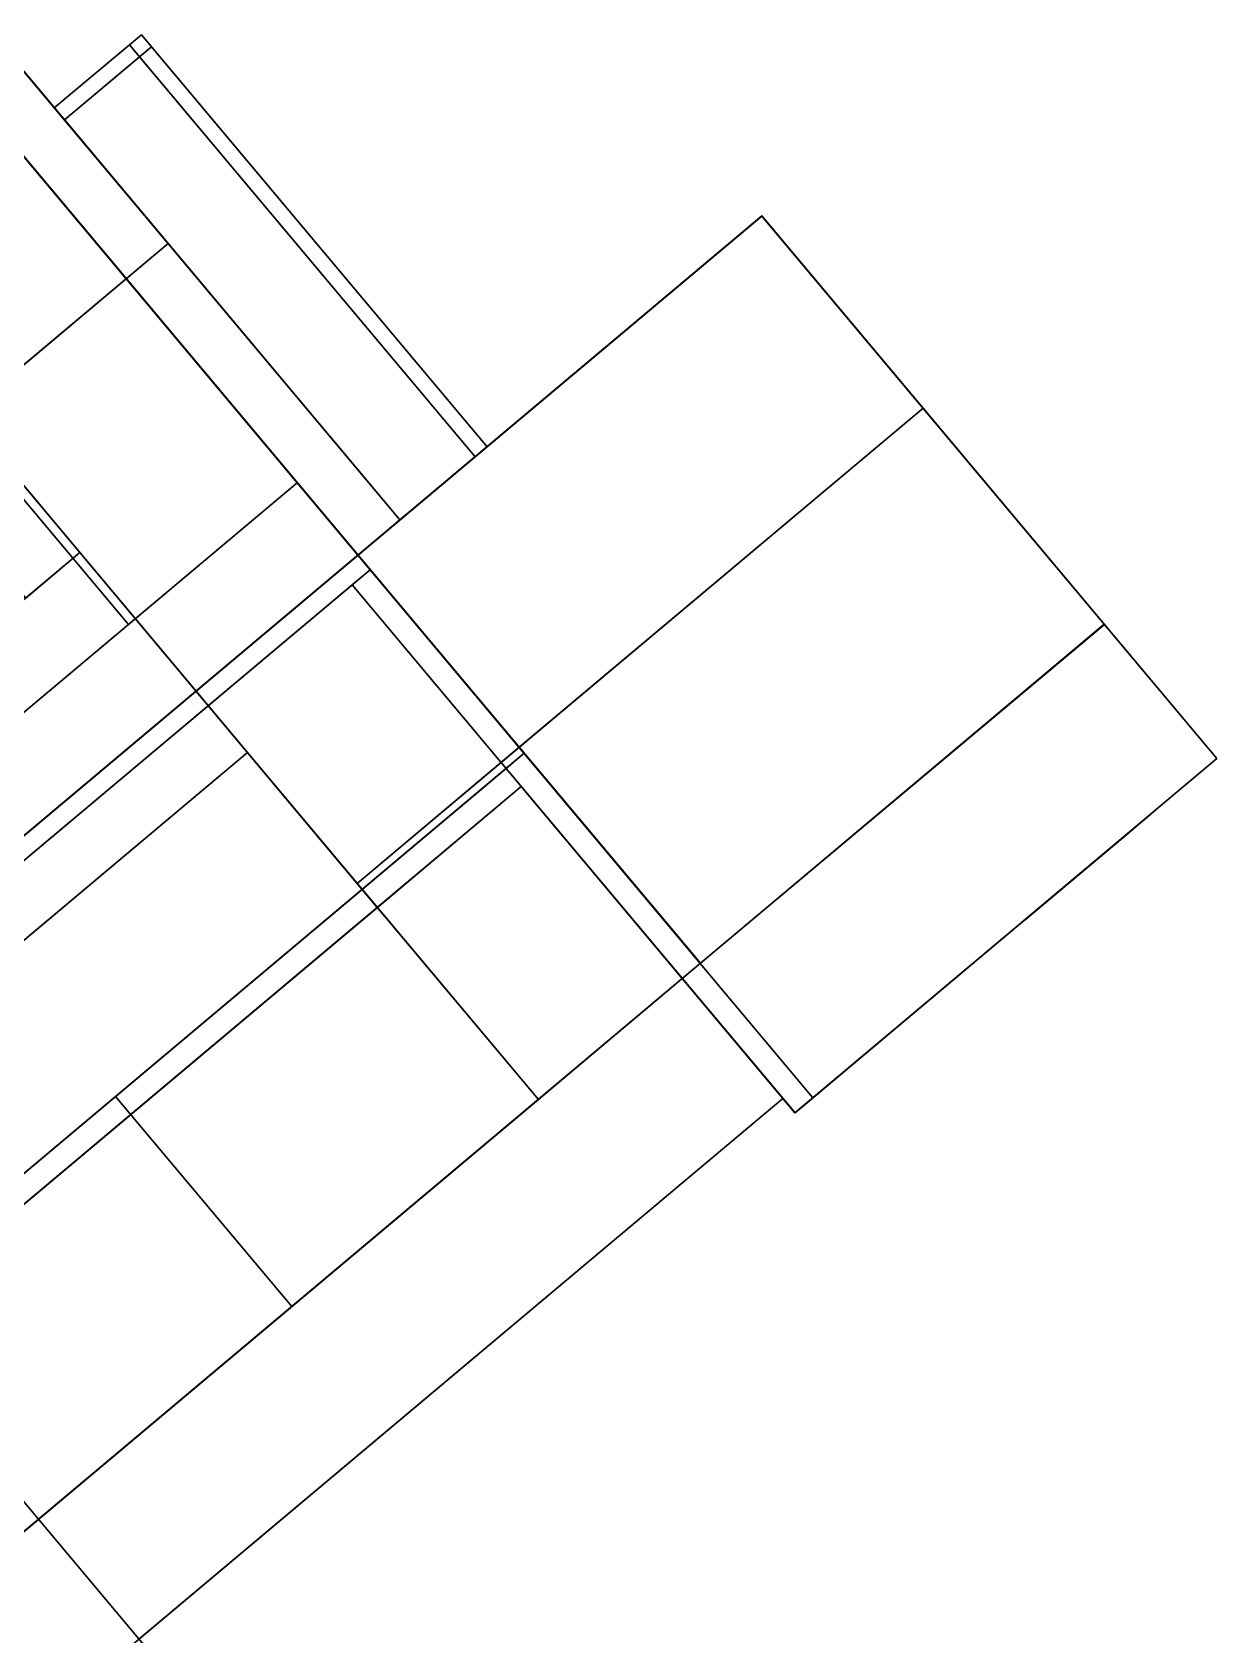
# Model space of a CAD drawing. Header units: metres. Extents: x -41.7 to 27.3, y 64.3 to 97.7.
# Drawn here: x 19.68 to 27.25, y 77.43 to 87.66 of the extents above; entities that cross this region are included whole.
import ezdxf

# ---------------------------------------------------------------- set-up
doc = ezdxf.new("R2010")
doc.units = ezdxf.units.M

msp = doc.modelspace()

# ---------------------------------------------------------------- linework, layer by layer
at = {"layer": '00_CORE', "color": 15}
for points in [[(14.35158, 90.96591, 6.25), (-0.18609, 78.76736, 6.25), (5.76096, 71.67995, 6.25), (20.29862, 83.8785, 6.25)], [(17.34842, 89.58189, 6.25), (16.2713, 88.67808, 6.25), (20.29862, 83.8785, 6.25), (21.37574, 84.78231, 6.25)]]:
    msp.add_3dface(points, dxfattribs=at)
at = {"layer": '00_CORE', "color": 43}
for points in [[(21.37574, 84.78231, 6.25), (21.37574, 84.78231, 3.15), (17.34842, 89.58189, 3.15), (17.34842, 89.58189, 6.25)], [(5.76096, 71.67995, 6.25), (5.76096, 71.67995, 3.15), (21.37574, 84.78231, 3.15), (21.37574, 84.78231, 6.25)]]:
    msp.add_3dface(points, dxfattribs=at)
at = {"layer": '00_CORE', "color": 8}
msp.add_3dface([(21.37574, 84.78231, 3.15), (17.93562, 81.89571, 3.15), (14.11404, 86.45009, 3.15), (17.55417, 89.33669, 3.15)], dxfattribs=at)
at = {"layer": '01_CORE', "color": 43}
for points in [[(21.76354, 84.32016, 9.25), (21.76354, 84.32016, 6.25), (15.2339, 92.10188, 6.25), (15.2339, 92.10188, 9.25)], [(24.34413, 86.48553, 9.25), (24.34413, 86.48553, 6.25), (21.76354, 84.32016, 6.25), (21.76354, 84.32016, 9.25)], [(27.25048, 83.02162, 9.25), (27.25048, 83.02162, 6.25), (24.34413, 86.48553, 6.25), (24.34413, 86.48553, 9.25)], [(24.55511, 80.75993, 9.25), (24.55511, 80.75993, 6.25), (27.25048, 83.02162, 6.25), (27.25048, 83.02162, 9.25)], [(8.3748, 68.64267, 9.25), (8.3748, 68.64267, 6.25), (23.83519, 81.6179, 6.25), (23.83519, 81.6179, 9.25)], [(23.83519, 81.6179, 9.25), (23.83519, 81.6179, 6.25), (24.55511, 80.75993, 6.25), (24.55511, 80.75993, 9.25)]]:
    msp.add_3dface(points, dxfattribs=at)
at = {"layer": '01_CORE', "color": 8}
for points in [[(14.35158, 90.96591, 6.25), (20.29862, 83.8785, 6.25), (5.76096, 71.67995, 6.25), (-0.18609, 78.76736, 6.25)], [(17.34842, 89.58189, 6.25), (21.37574, 84.78231, 6.25), (20.29862, 83.8785, 6.25), (16.2713, 88.67808, 6.25)], [(26.53039, 83.87986, 6.25), (8.3748, 68.64267, 6.25), (6.18705, 71.24993, 6.25), (24.34413, 86.48553, 6.25)], [(21.76354, 84.32016, 6.25), (5.80403, 70.92854, 6.25), (5.41624, 71.3907, 6.25), (21.37574, 84.78231, 6.25)], [(27.25048, 83.02162, 6.25), (24.55511, 80.75993, 6.25), (23.83519, 81.6179, 6.25), (26.53039, 83.87986, 6.25)]]:
    msp.add_3dface(points, dxfattribs=at)
at = {"layer": '01_CORE', "color": 15}
for points in [[(19.02634, 87.58222, 9.25), (3.06684, 74.1906, 9.25), (5.88225, 70.83533, 9.25), (21.84175, 84.22694, 9.25)], [(24.34413, 86.48553, 9.25), (21.76354, 84.32016, 9.25), (24.67002, 80.85635, 9.25), (27.25048, 83.02162, 9.25)], [(21.84175, 84.22694, 9.25), (21.72685, 84.13053, 9.25), (24.55511, 80.75993, 9.25), (24.67002, 80.85635, 9.25)], [(21.72685, 84.13053, 9.25), (3.41814, 68.7677, 9.25), (5.5279, 66.25339, 9.25), (23.83519, 81.6179, 9.25)]]:
    msp.add_3dface(points, dxfattribs=at)
at = {"layer": '02_CORE', "color": 43}
for points in [[(21.76354, 84.32016, 12.25), (21.76354, 84.32016, 9.25), (15.2339, 92.10188, 9.25), (15.2339, 92.10188, 12.25)], [(24.34413, 86.48553, 12.25), (24.34413, 86.48553, 9.25), (21.76354, 84.32016, 9.25), (21.76354, 84.32016, 12.25)], [(27.25048, 83.02162, 12.25), (27.25048, 83.02162, 9.25), (24.34413, 86.48553, 9.25), (24.34413, 86.48553, 12.25)], [(24.55511, 80.75993, 12.25), (24.55511, 80.75993, 9.25), (27.25048, 83.02162, 9.25), (27.25048, 83.02162, 12.25)], [(8.3748, 68.64267, 12.25), (8.3748, 68.64267, 9.25), (23.83519, 81.6179, 9.25), (23.83519, 81.6179, 12.25)], [(23.83519, 81.6179, 12.25), (23.83519, 81.6179, 9.25), (24.55511, 80.75993, 9.25), (24.55511, 80.75993, 12.25)]]:
    msp.add_3dface(points, dxfattribs=at)
at = {"layer": '02_CORE', "color": 8}
for points in [[(19.02634, 87.58222, 9.25), (21.84175, 84.22694, 9.25), (5.88225, 70.83533, 9.25), (3.06684, 74.1906, 9.25)], [(24.34413, 86.48553, 9.25), (27.25048, 83.02162, 9.25), (24.67002, 80.85635, 9.25), (21.76354, 84.32016, 9.25)], [(21.84175, 84.22694, 9.25), (24.67002, 80.85635, 9.25), (24.55511, 80.75993, 9.25), (21.72685, 84.13053, 9.25)], [(21.72685, 84.13053, 9.25), (23.83519, 81.6179, 9.25), (5.5279, 66.25339, 9.25), (3.41814, 68.7677, 9.25)]]:
    msp.add_3dface(points, dxfattribs=at)
at = {"layer": '02_CORE', "color": 15}
for points in [[(19.02634, 87.58222, 12.25), (3.06684, 74.1906, 12.25), (5.88225, 70.83533, 12.25), (21.84175, 84.22694, 12.25)], [(24.34413, 86.48553, 12.25), (21.76354, 84.32016, 12.25), (24.67002, 80.85635, 12.25), (27.25048, 83.02162, 12.25)], [(21.84175, 84.22694, 12.25), (21.72685, 84.13053, 12.25), (24.55511, 80.75993, 12.25), (24.67002, 80.85635, 12.25)], [(21.72685, 84.13053, 12.25), (3.41814, 68.7677, 12.25), (5.5279, 66.25339, 12.25), (23.83519, 81.6179, 12.25)]]:
    msp.add_3dface(points, dxfattribs=at)
at = {"layer": '03_CORE', "color": 43}
for points in [[(21.76354, 84.32016, 15.25), (21.76354, 84.32016, 12.25), (15.2339, 92.10188, 12.25), (15.2339, 92.10188, 15.25)], [(24.34413, 86.48553, 15.25), (24.34413, 86.48553, 12.25), (21.76354, 84.32016, 12.25), (21.76354, 84.32016, 15.25)], [(27.25048, 83.02162, 15.25), (27.25048, 83.02162, 12.25), (24.34413, 86.48553, 12.25), (24.34413, 86.48553, 15.25)], [(24.55511, 80.75993, 15.25), (24.55511, 80.75993, 12.25), (27.25048, 83.02162, 12.25), (27.25048, 83.02162, 15.25)], [(8.3748, 68.64267, 15.25), (8.3748, 68.64267, 12.25), (23.83519, 81.6179, 12.25), (23.83519, 81.6179, 15.25)], [(23.83519, 81.6179, 15.25), (23.83519, 81.6179, 12.25), (24.55511, 80.75993, 12.25), (24.55511, 80.75993, 15.25)]]:
    msp.add_3dface(points, dxfattribs=at)
at = {"layer": '03_CORE', "color": 8}
for points in [[(19.02634, 87.58222, 12.25), (21.84175, 84.22694, 12.25), (5.88225, 70.83533, 12.25), (3.06684, 74.1906, 12.25)], [(24.34413, 86.48553, 12.25), (27.25048, 83.02162, 12.25), (24.67002, 80.85635, 12.25), (21.76354, 84.32016, 12.25)], [(21.84175, 84.22694, 12.25), (24.67002, 80.85635, 12.25), (24.55511, 80.75993, 12.25), (21.72685, 84.13053, 12.25)], [(21.72685, 84.13053, 12.25), (23.83519, 81.6179, 12.25), (5.5279, 66.25339, 12.25), (3.41814, 68.7677, 12.25)]]:
    msp.add_3dface(points, dxfattribs=at)
at = {"layer": '03_CORE', "color": 15}
for points in [[(19.02634, 87.58222, 15.25), (3.06684, 74.1906, 15.25), (5.88225, 70.83533, 15.25), (21.84175, 84.22694, 15.25)], [(24.34413, 86.48553, 15.25), (21.76354, 84.32016, 15.25), (24.67002, 80.85635, 15.25), (27.25048, 83.02162, 15.25)], [(21.84175, 84.22694, 15.25), (21.72685, 84.13053, 15.25), (24.55511, 80.75993, 15.25), (24.67002, 80.85635, 15.25)], [(21.72685, 84.13053, 15.25), (3.41814, 68.7677, 15.25), (5.5279, 66.25339, 15.25), (23.83519, 81.6179, 15.25)]]:
    msp.add_3dface(points, dxfattribs=at)
at = {"layer": '04_CORE', "color": 43}
for points in [[(21.76354, 84.32016, 18.25), (21.76354, 84.32016, 15.25), (15.2339, 92.10188, 15.25), (15.2339, 92.10188, 18.25)], [(24.34413, 86.48553, 18.25), (24.34413, 86.48553, 15.25), (21.76354, 84.32016, 15.25), (21.76354, 84.32016, 18.25)], [(27.25048, 83.02162, 18.25), (27.25048, 83.02162, 15.25), (24.34413, 86.48553, 15.25), (24.34413, 86.48553, 18.25)], [(24.55511, 80.75993, 18.25), (24.55511, 80.75993, 15.25), (27.25048, 83.02162, 15.25), (27.25048, 83.02162, 18.25)], [(8.3748, 68.64267, 18.25), (8.3748, 68.64267, 15.25), (23.83519, 81.6179, 15.25), (23.83519, 81.6179, 18.25)], [(23.83519, 81.6179, 18.25), (23.83519, 81.6179, 15.25), (24.55511, 80.75993, 15.25), (24.55511, 80.75993, 18.25)]]:
    msp.add_3dface(points, dxfattribs=at)
at = {"layer": '04_CORE', "color": 15}
for points in [[(18.99677, 87.61778, 18.25), (11.06837, 80.96506, 18.25), (14.89698, 76.40231, 18.25), (22.82612, 83.05565, 18.25)], [(24.34413, 86.48553, 18.25), (21.76444, 84.32091, 18.25), (23.95106, 81.715, 18.25), (26.53204, 83.87789, 18.25)], [(26.53204, 83.87789, 18.25), (23.83519, 81.6179, 18.25), (24.55511, 80.75993, 18.25), (27.25048, 83.02162, 18.25)], [(22.82612, 83.05565, 18.25), (20.21562, 80.86518, 18.25), (21.34069, 79.52438, 18.25), (23.95106, 81.715, 18.25)], [(20.21562, 80.86518, 18.25), (14.89698, 76.40231, 18.25), (16.02246, 75.06102, 18.25), (21.34069, 79.52438, 18.25)]]:
    msp.add_3dface(points, dxfattribs=at)
at = {"layer": '04_CORE', "color": 8}
for points in [[(19.02634, 87.58222, 15.25), (21.84175, 84.22694, 15.25), (5.88225, 70.83533, 15.25), (3.06684, 74.1906, 15.25)], [(24.34413, 86.48553, 15.25), (27.25048, 83.02162, 15.25), (24.67002, 80.85635, 15.25), (21.76354, 84.32016, 15.25)], [(21.84175, 84.22694, 15.25), (24.67002, 80.85635, 15.25), (24.55511, 80.75993, 15.25), (21.72685, 84.13053, 15.25)], [(21.72685, 84.13053, 15.25), (23.83519, 81.6179, 15.25), (5.5279, 66.25339, 15.25), (3.41814, 68.7677, 15.25)]]:
    msp.add_3dface(points, dxfattribs=at)
at = {"layer": '05_53XLIVING', "color": 8}
for points in [[(22.03152, 84.54502, 18.25), (21.76444, 84.32091, 18.25), (18.20388, 88.56239, 18.25), (18.47187, 88.78726, 18.25)], [(18.99677, 87.61778, 18.25), (22.82612, 83.05565, 18.25), (14.89698, 76.40231, 18.25), (11.06837, 80.96506, 18.25)], [(20.21562, 80.86518, 18.25), (21.34069, 79.52438, 18.25), (16.02246, 75.06102, 18.25), (14.89698, 76.40231, 18.25)]]:
    msp.add_3dface(points, dxfattribs=at)
at = {"layer": '05_53XLIVING', "color": 43}
for points in [[(22.03152, 84.54502, 21.4), (22.03152, 84.54502, 18.25), (18.47187, 88.78726, 18.25), (18.47187, 88.78726, 21.4)], [(21.76444, 84.32091, 21.4), (21.76444, 84.32091, 18.25), (22.03152, 84.54502, 18.25), (22.03152, 84.54502, 21.4)], [(22.82612, 83.05565, 21.4), (22.82612, 83.05565, 18.25), (21.76444, 84.32091, 18.25), (21.76444, 84.32091, 21.4)], [(20.21562, 80.86518, 21.4), (20.21562, 80.86518, 18.25), (22.82612, 83.05565, 18.25), (22.82612, 83.05565, 21.4)], [(21.34069, 79.52438, 21.4), (21.34069, 79.52438, 18.25), (20.21562, 80.86518, 18.25), (20.21562, 80.86518, 21.4)], [(16.02246, 75.06102, 21.4), (16.02246, 75.06102, 18.25), (21.34069, 79.52438, 18.25), (21.34069, 79.52438, 21.4)]]:
    msp.add_3dface(points, dxfattribs=at)
at = {"layer": '05_53XLIVING', "color": 15}
for points in [[(19.2646, 87.84251, 21.4), (11.06837, 80.96506, 21.4), (13.8353, 77.66757, 21.4), (22.03152, 84.54502, 21.4)], [(21.76444, 84.32091, 21.4), (13.8353, 77.66757, 21.4), (14.89698, 76.40231, 21.4), (22.82612, 83.05565, 21.4)], [(20.21562, 80.86518, 21.4), (14.89698, 76.40231, 21.4), (16.02246, 75.06102, 21.4), (21.34069, 79.52438, 21.4)]]:
    msp.add_3dface(points, dxfattribs=at)
at = {"layer": '05_53XLIVING', "color": 143}
msp.add_3dface([(19.84961, 78.27297, 20.45), (19.84961, 78.27297, 19.55), (20.69219, 78.98012, 19.55), (20.69219, 78.98012, 20.45)], dxfattribs=at)
at = {"layer": '05_53XMAMAD', "color": 8}
for points in [[(24.34413, 86.48553, 18.25), (26.53204, 83.87789, 18.25), (23.95106, 81.715, 18.25), (21.76444, 84.32091, 18.25)], [(26.53204, 83.87789, 18.25), (27.25048, 83.02162, 18.25), (24.55511, 80.75993, 18.25), (23.83519, 81.6179, 18.25)]]:
    msp.add_3dface(points, dxfattribs=at)
at = {"layer": '05_53XMAMAD', "color": 15}
for points in [[(24.34413, 86.48553, 21.4), (21.76444, 84.32091, 21.4), (23.95106, 81.715, 21.4), (26.53204, 83.87789, 21.4)], [(26.53204, 83.87789, 21.4), (23.83519, 81.6179, 21.4), (24.55511, 80.75993, 21.4), (27.25048, 83.02162, 21.4)]]:
    msp.add_3dface(points, dxfattribs=at)
at = {"layer": '05_53XMAMAD', "color": 43}
for points in [[(24.34413, 86.48553, 21.4), (24.34413, 86.48553, 18.25), (22.03152, 84.54502, 18.25), (22.03152, 84.54502, 21.4)], [(27.25048, 83.02162, 21.4), (27.25048, 83.02162, 18.25), (24.34413, 86.48553, 18.25), (24.34413, 86.48553, 21.4)], [(22.03152, 84.54502, 21.4), (22.03152, 84.54502, 18.25), (21.76444, 84.32091, 18.25), (21.76444, 84.32091, 21.4)], [(21.76444, 84.32091, 21.4), (21.76444, 84.32091, 18.25), (22.82612, 83.05565, 18.25), (22.82612, 83.05565, 21.4)], [(22.82612, 83.05565, 21.4), (22.82612, 83.05565, 18.25), (23.95106, 81.715, 18.25), (23.95106, 81.715, 21.4)], [(24.55511, 80.75993, 21.4), (24.55511, 80.75993, 18.25), (27.25048, 83.02162, 18.25), (27.25048, 83.02162, 21.4)], [(23.95106, 81.715, 21.4), (23.95106, 81.715, 18.25), (23.83519, 81.6179, 18.25), (23.83519, 81.6179, 21.4)], [(23.83519, 81.6179, 21.4), (23.83519, 81.6179, 18.25), (24.55511, 80.75993, 18.25), (24.55511, 80.75993, 21.4)]]:
    msp.add_3dface(points, dxfattribs=at)
at = {"layer": '05_53XMAMAD', "color": 143}
msp.add_3dface([(26.13972, 82.08957, 20.3), (26.13972, 82.08957, 19.3), (26.82916, 82.66808, 19.3), (26.82916, 82.66808, 20.3)], dxfattribs=at)
at = {"layer": '05_53XSERVICE', "color": 43}
for points in [[(22.82612, 83.05565, 21.4), (22.82612, 83.05565, 18.25), (20.21562, 80.86518, 18.25), (20.21562, 80.86518, 21.4)], [(23.95106, 81.715, 21.4), (23.95106, 81.715, 18.25), (22.82612, 83.05565, 18.25), (22.82612, 83.05565, 21.4)], [(23.83519, 81.6179, 21.4), (23.83519, 81.6179, 18.25), (23.95106, 81.715, 18.25), (23.95106, 81.715, 21.4)], [(21.34069, 79.52438, 21.4), (21.34069, 79.52438, 18.25), (23.83519, 81.6179, 18.25), (23.83519, 81.6179, 21.4)], [(20.21562, 80.86518, 21.4), (20.21562, 80.86518, 18.25), (21.34069, 79.52438, 18.25), (21.34069, 79.52438, 21.4)]]:
    msp.add_3dface(points, dxfattribs=at)
at = {"layer": '05_53XSERVICE', "color": 8}
msp.add_3dface([(22.82612, 83.05565, 18.25), (23.95106, 81.715, 18.25), (21.34069, 79.52438, 18.25), (20.21562, 80.86518, 18.25)], dxfattribs=at)
at = {"layer": '05_53XSERVICE', "color": 15}
msp.add_3dface([(22.82612, 83.05565, 21.4), (20.21562, 80.86518, 21.4), (21.34069, 79.52438, 21.4), (23.95106, 81.715, 21.4)], dxfattribs=at)
at = {"layer": '05_53XSERVICE', "color": 143}
msp.add_3dface([(23.01858, 80.93256, 20.5), (23.01858, 80.93256, 19.55), (23.70797, 81.51113, 19.55), (23.70797, 81.51113, 20.5)], dxfattribs=at)
at = {"layer": '06_57XLIVING', "color": 43}
for points in [[(22.03152, 84.54502, 24.55), (22.03152, 84.54502, 21.4), (18.47187, 88.78726, 21.4), (18.47187, 88.78726, 24.55)], [(21.76444, 84.32091, 24.55), (21.76444, 84.32091, 21.4), (22.03152, 84.54502, 21.4), (22.03152, 84.54502, 24.55)], [(22.82612, 83.05565, 24.55), (22.82612, 83.05565, 21.4), (21.76444, 84.32091, 21.4), (21.76444, 84.32091, 24.55)], [(20.21562, 80.86518, 24.55), (20.21562, 80.86518, 21.4), (22.82612, 83.05565, 21.4), (22.82612, 83.05565, 24.55)], [(21.34069, 79.52438, 24.55), (21.34069, 79.52438, 21.4), (20.21562, 80.86518, 21.4), (20.21562, 80.86518, 24.55)], [(16.02246, 75.06102, 24.55), (16.02246, 75.06102, 21.4), (21.34069, 79.52438, 21.4), (21.34069, 79.52438, 24.55)]]:
    msp.add_3dface(points, dxfattribs=at)
at = {"layer": '06_57XLIVING', "color": 8}
for points in [[(19.2646, 87.84251, 21.4), (22.03152, 84.54502, 21.4), (13.8353, 77.66757, 21.4), (11.06837, 80.96506, 21.4)], [(21.76444, 84.32091, 21.4), (22.82612, 83.05565, 21.4), (14.89698, 76.40231, 21.4), (13.8353, 77.66757, 21.4)], [(20.21562, 80.86518, 21.4), (21.34069, 79.52438, 21.4), (16.02246, 75.06102, 21.4), (14.89698, 76.40231, 21.4)]]:
    msp.add_3dface(points, dxfattribs=at)
at = {"layer": '06_57XLIVING', "color": 15}
for points in [[(19.2646, 87.84251, 24.55), (11.06851, 80.96517, 24.55), (13.83543, 77.66768, 24.55), (22.03152, 84.54502, 24.55)], [(21.76444, 84.32091, 24.55), (20.72938, 83.45239, 24.55), (21.75892, 82.22544, 24.55), (22.79398, 83.09395, 24.55)], [(20.72938, 83.45239, 24.55), (13.83543, 77.66768, 24.55), (14.16462, 77.27536, 24.55), (21.05857, 83.06008, 24.55)], [(21.05857, 83.06008, 24.55), (14.16462, 77.27536, 24.55), (14.89706, 76.40238, 24.55), (21.79106, 82.18713, 24.55)], [(22.6783, 82.99689, 24.55), (21.75892, 82.22544, 24.55), (21.79106, 82.18713, 24.55), (22.71044, 82.95859, 24.55)], [(20.21562, 80.86518, 24.55), (14.89706, 76.40238, 24.55), (16.02246, 75.06102, 24.55), (21.34069, 79.52438, 24.55)]]:
    msp.add_3dface(points, dxfattribs=at)
at = {"layer": '06_57XLIVING', "color": 143}
msp.add_3dface([(19.84961, 78.27297, 23.6), (19.84961, 78.27297, 22.7), (20.69219, 78.98012, 22.7), (20.69219, 78.98012, 23.6)], dxfattribs=at)
at = {"layer": '06_57XMAMAD', "color": 8}
for points in [[(24.34413, 86.48553, 21.4), (26.53204, 83.87789, 21.4), (23.95106, 81.715, 21.4), (21.76444, 84.32091, 21.4)], [(26.53204, 83.87789, 21.4), (27.25048, 83.02162, 21.4), (24.55511, 80.75993, 21.4), (23.83519, 81.6179, 21.4)]]:
    msp.add_3dface(points, dxfattribs=at)
at = {"layer": '06_57XMAMAD', "color": 15}
for points in [[(24.34413, 86.48553, 24.55), (21.76457, 84.32102, 24.55), (23.95106, 81.715, 24.55), (26.53204, 83.87789, 24.55)], [(26.53204, 83.87789, 24.55), (23.83532, 81.61801, 24.55), (24.55524, 80.76004, 24.55), (27.25048, 83.02162, 24.55)]]:
    msp.add_3dface(points, dxfattribs=at)
at = {"layer": '06_57XMAMAD', "color": 43}
for points in [[(24.34413, 86.48553, 24.55), (24.34413, 86.48553, 21.4), (22.03152, 84.54502, 21.4), (22.03152, 84.54502, 24.55)], [(27.25048, 83.02162, 24.55), (27.25048, 83.02162, 21.4), (24.34413, 86.48553, 21.4), (24.34413, 86.48553, 24.55)], [(22.03152, 84.54502, 24.55), (22.03152, 84.54502, 21.4), (21.76444, 84.32091, 21.4), (21.76444, 84.32091, 24.55)], [(21.76444, 84.32091, 24.55), (21.76444, 84.32091, 21.4), (22.82612, 83.05565, 21.4), (22.82612, 83.05565, 24.55)], [(22.82612, 83.05565, 24.55), (22.82612, 83.05565, 21.4), (23.95106, 81.715, 21.4), (23.95106, 81.715, 24.55)], [(24.55511, 80.75993, 24.55), (24.55511, 80.75993, 21.4), (27.25048, 83.02162, 21.4), (27.25048, 83.02162, 24.55)], [(23.95106, 81.715, 24.55), (23.95106, 81.715, 21.4), (23.83519, 81.6179, 21.4), (23.83519, 81.6179, 24.55)], [(23.83519, 81.6179, 24.55), (23.83519, 81.6179, 21.4), (24.55511, 80.75993, 21.4), (24.55511, 80.75993, 24.55)]]:
    msp.add_3dface(points, dxfattribs=at)
at = {"layer": '06_57XMAMAD', "color": 143}
msp.add_3dface([(26.13972, 82.08957, 23.45), (26.13972, 82.08957, 22.45), (26.82916, 82.66808, 22.45), (26.82916, 82.66808, 23.45)], dxfattribs=at)
at = {"layer": '06_57XSERVICE', "color": 43}
for points in [[(22.82612, 83.05565, 24.55), (22.82612, 83.05565, 21.4), (20.21562, 80.86518, 21.4), (20.21562, 80.86518, 24.55)], [(23.95106, 81.715, 24.55), (23.95106, 81.715, 21.4), (22.82612, 83.05565, 21.4), (22.82612, 83.05565, 24.55)], [(23.83519, 81.6179, 24.55), (23.83519, 81.6179, 21.4), (23.95106, 81.715, 21.4), (23.95106, 81.715, 24.55)], [(21.34069, 79.52438, 24.55), (21.34069, 79.52438, 21.4), (23.83519, 81.6179, 21.4), (23.83519, 81.6179, 24.55)], [(20.21562, 80.86518, 24.55), (20.21562, 80.86518, 21.4), (21.34069, 79.52438, 21.4), (21.34069, 79.52438, 24.55)]]:
    msp.add_3dface(points, dxfattribs=at)
at = {"layer": '06_57XSERVICE', "color": 8}
msp.add_3dface([(22.82612, 83.05565, 21.4), (23.95106, 81.715, 21.4), (21.34069, 79.52438, 21.4), (20.21562, 80.86518, 21.4)], dxfattribs=at)
at = {"layer": '06_57XSERVICE', "color": 15}
for points in [[(22.82612, 83.05565, 24.55), (22.71044, 82.95859, 24.55), (23.83532, 81.61801, 24.55), (23.95106, 81.715, 24.55)], [(22.71044, 82.95859, 24.55), (21.79106, 82.18713, 24.55), (21.88748, 82.07223, 24.55), (22.80685, 82.84368, 24.55)], [(22.80685, 82.84368, 24.55), (21.88748, 82.07223, 24.55), (22.91601, 80.84647, 24.55), (23.83532, 81.61801, 24.55)], [(21.79106, 82.18713, 24.55), (20.21562, 80.86518, 24.55), (21.34069, 79.52438, 24.55), (22.91601, 80.84647, 24.55)]]:
    msp.add_3dface(points, dxfattribs=at)
at = {"layer": '06_57XSERVICE', "color": 143}
msp.add_3dface([(23.01858, 80.93256, 23.65), (23.01858, 80.93256, 22.7), (23.70797, 81.51113, 22.7), (23.70797, 81.51113, 23.65)], dxfattribs=at)
at = {"layer": '07_61XLIVING', "color": 43}
for points in [[(22.03165, 84.54513, 27.85), (22.03165, 84.54513, 24.55), (18.472, 88.78737, 24.55), (18.472, 88.78737, 27.85)], [(21.76457, 84.32102, 27.85), (21.76457, 84.32102, 24.55), (22.03165, 84.54513, 24.55), (22.03165, 84.54513, 27.85)], [(22.79411, 83.09406, 27.85), (22.79411, 83.09406, 24.55), (21.76457, 84.32102, 24.55), (21.76457, 84.32102, 27.85)], [(22.6783, 82.99689, 27.85), (22.6783, 82.99689, 24.55), (22.79411, 83.09406, 24.55), (22.79411, 83.09406, 27.85)], [(14.16462, 77.27536, 27.85), (14.16462, 77.27536, 24.55), (21.05857, 83.06008, 24.55), (21.05857, 83.06008, 27.85)], [(21.05857, 83.06008, 27.85), (21.05857, 83.06008, 24.55), (21.88748, 82.07223, 24.55), (21.88748, 82.07223, 27.85)], [(22.80685, 82.84368, 27.85), (22.80685, 82.84368, 24.55), (22.6783, 82.99689, 24.55), (22.6783, 82.99689, 27.85)], [(21.88748, 82.07223, 27.85), (21.88748, 82.07223, 24.55), (22.80685, 82.84368, 24.55), (22.80685, 82.84368, 27.85)]]:
    msp.add_3dface(points, dxfattribs=at)
at = {"layer": '07_61XLIVING', "color": 15}
for points in [[(18.94334, 88.22564, 27.85), (17.29482, 86.84237, 27.85), (18.90179, 84.92726, 27.85), (20.55031, 86.31053, 27.85)], [(20.55031, 86.31053, 27.85), (19.24738, 85.21724, 27.85), (20.72909, 83.45215, 27.85), (22.03165, 84.54513, 27.85)], [(19.24738, 85.21724, 27.85), (18.90179, 84.92726, 27.85), (19.64099, 84.04631, 27.85), (19.98677, 84.33644, 27.85)], [(19.98677, 84.33644, 27.85), (15.89403, 80.90223, 27.85), (16.96537, 79.62547, 27.85), (21.05837, 83.0599, 27.85)], [(21.76457, 84.32102, 27.85), (20.72909, 83.45215, 27.85), (21.75889, 82.22541, 27.85), (22.79411, 83.09406, 27.85)], [(22.6783, 82.99689, 27.85), (21.75889, 82.22541, 27.85), (21.88748, 82.07223, 27.85), (22.80685, 82.84368, 27.85)]]:
    msp.add_3dface(points, dxfattribs=at)
at = {"layer": '07_61XLIVING', "color": 8}
for points in [[(19.2646, 87.84251, 24.55), (22.03152, 84.54502, 24.55), (13.83543, 77.66768, 24.55), (11.06851, 80.96517, 24.55)], [(21.76444, 84.32091, 24.55), (22.79398, 83.09395, 24.55), (21.75892, 82.22544, 24.55), (20.72938, 83.45239, 24.55)], [(20.72938, 83.45239, 24.55), (21.05857, 83.06008, 24.55), (14.16462, 77.27536, 24.55), (13.83543, 77.66768, 24.55)], [(22.6783, 82.99689, 24.55), (22.71044, 82.95859, 24.55), (21.79106, 82.18713, 24.55), (21.75892, 82.22544, 24.55)], [(22.71044, 82.95859, 24.55), (22.80685, 82.84368, 24.55), (21.88748, 82.07223, 24.55), (21.79106, 82.18713, 24.55)]]:
    msp.add_3dface(points, dxfattribs=at)
at = {"layer": '07_61XLIVING', "color": 143}
for points in [[(19.75685, 87.25614, 26.95), (19.75685, 87.25614, 25.85), (19.25548, 87.85365, 25.85), (19.25548, 87.85365, 26.95)], [(21.99823, 84.58497, 26.948), (21.99823, 84.58497, 25.852), (21.58299, 85.07983, 25.852), (21.58299, 85.07983, 26.948)]]:
    msp.add_3dface(points, dxfattribs=at)
at = {"layer": '07_61XMAMAD', "color": 15}
for points in [[(24.34427, 86.48564, 27.85), (21.76457, 84.32102, 27.85), (22.79411, 83.09406, 27.85), (25.37376, 85.25865, 27.85)], [(25.37376, 85.25865, 27.85), (22.6783, 82.99689, 27.85), (24.55524, 80.76004, 27.85), (27.25062, 83.02173, 27.85)]]:
    msp.add_3dface(points, dxfattribs=at)
at = {"layer": '07_61XMAMAD', "color": 8}
for points in [[(24.34413, 86.48553, 24.55), (26.53204, 83.87789, 24.55), (23.95106, 81.715, 24.55), (21.76457, 84.32102, 24.55)], [(26.53204, 83.87789, 24.55), (27.25048, 83.02162, 24.55), (24.55524, 80.76004, 24.55), (23.83532, 81.61801, 24.55)], [(22.82612, 83.05565, 24.55), (23.95106, 81.715, 24.55), (23.83532, 81.61801, 24.55), (22.71044, 82.95859, 24.55)]]:
    msp.add_3dface(points, dxfattribs=at)
at = {"layer": '07_61XMAMAD', "color": 43}
for points in [[(24.34427, 86.48564, 27.85), (24.34427, 86.48564, 24.55), (22.03165, 84.54513, 24.55), (22.03165, 84.54513, 27.85)], [(27.25062, 83.02173, 27.85), (27.25062, 83.02173, 24.55), (24.34427, 86.48564, 24.55), (24.34427, 86.48564, 27.85)], [(22.03165, 84.54513, 27.85), (22.03165, 84.54513, 24.55), (21.76457, 84.32102, 24.55), (21.76457, 84.32102, 27.85)], [(21.76457, 84.32102, 27.85), (21.76457, 84.32102, 24.55), (22.79411, 83.09406, 24.55), (22.79411, 83.09406, 27.85)], [(22.79411, 83.09406, 27.85), (22.79411, 83.09406, 24.55), (22.6783, 82.99689, 24.55), (22.6783, 82.99689, 27.85)], [(22.6783, 82.99689, 27.85), (22.6783, 82.99689, 24.55), (22.80685, 82.84368, 24.55), (22.80685, 82.84368, 27.85)], [(24.55524, 80.76004, 27.85), (24.55524, 80.76004, 24.55), (27.25062, 83.02173, 24.55), (27.25062, 83.02173, 27.85)], [(22.80685, 82.84368, 27.85), (22.80685, 82.84368, 24.55), (24.55524, 80.76004, 24.55), (24.55524, 80.76004, 27.85)]]:
    msp.add_3dface(points, dxfattribs=at)
at = {"layer": '07_61XMAMAD', "color": 143}
msp.add_3dface([(26.02494, 81.99327, 26.75), (26.02494, 81.99327, 25.6), (26.71438, 82.57177, 25.6), (26.71438, 82.57177, 26.75)], dxfattribs=at)
at = {"layer": '07_64XLIVING', "color": 43}
for points in [[(20.55031, 86.31053, 31.65), (20.55031, 86.31053, 27.85), (18.90179, 84.92726, 27.85), (18.90179, 84.92726, 31.65)], [(22.03165, 84.54513, 31.65), (22.03165, 84.54513, 27.85), (20.55031, 86.31053, 27.85), (20.55031, 86.31053, 31.65)], [(21.76457, 84.32102, 31.65), (21.76457, 84.32102, 27.85), (22.03165, 84.54513, 27.85), (22.03165, 84.54513, 31.65)], [(15.89403, 80.90223, 31.65), (15.89403, 80.90223, 27.85), (19.98677, 84.33644, 27.85), (19.98677, 84.33644, 31.65)], [(19.98677, 84.33644, 31.65), (19.98677, 84.33644, 27.85), (21.887, 82.07183, 27.85), (21.887, 82.07183, 31.65)], [(22.79411, 83.09406, 31.65), (22.79411, 83.09406, 27.85), (21.76457, 84.32102, 27.85), (21.76457, 84.32102, 31.65)], [(22.6783, 82.99689, 31.65), (22.6783, 82.99689, 27.85), (22.79411, 83.09406, 27.85), (22.79411, 83.09406, 31.65)], [(22.80686, 82.84368, 31.65), (22.80686, 82.84368, 27.85), (22.6783, 82.99689, 27.85), (22.6783, 82.99689, 31.65)], [(21.887, 82.07183, 31.65), (21.887, 82.07183, 27.85), (22.80686, 82.84368, 27.85), (22.80686, 82.84368, 31.65)]]:
    msp.add_3dface(points, dxfattribs=at)
at = {"layer": '07_64XLIVING', "color": 8}
for points in [[(20.55031, 86.31053, 27.85), (22.03165, 84.54513, 27.85), (20.72909, 83.45215, 27.85), (19.24738, 85.21724, 27.85)], [(19.24738, 85.21724, 27.85), (19.98677, 84.33644, 27.85), (19.64099, 84.04631, 27.85), (18.90179, 84.92726, 27.85)], [(21.76457, 84.32102, 27.85), (22.79411, 83.09406, 27.85), (21.75889, 82.22541, 27.85), (20.72909, 83.45215, 27.85)], [(22.6783, 82.99689, 27.85), (22.80685, 82.84368, 27.85), (21.88748, 82.07223, 27.85), (21.75889, 82.22541, 27.85)]]:
    msp.add_3dface(points, dxfattribs=at)
at = {"layer": '07_64XLIVING', "color": 15}
for points in [[(20.55031, 86.31053, 31.65), (19.24756, 85.2174, 31.65), (20.72891, 83.452, 31.65), (22.03165, 84.54513, 31.65)], [(19.24756, 85.2174, 31.65), (18.90179, 84.92726, 31.65), (19.64099, 84.04631, 31.65), (19.98677, 84.33644, 31.65)], [(21.76457, 84.32102, 31.65), (20.72891, 83.452, 31.65), (21.75845, 82.22504, 31.65), (22.79411, 83.09406, 31.65)], [(22.6783, 82.99689, 31.65), (21.75845, 82.22504, 31.65), (21.887, 82.07183, 31.65), (22.80686, 82.84368, 31.65)]]:
    msp.add_3dface(points, dxfattribs=at)
at = {"layer": '08_64XMAMAD', "color": 8}
for points in [[(24.34427, 86.48564, 27.85), (25.37376, 85.25865, 27.85), (22.79411, 83.09406, 27.85), (21.76457, 84.32102, 27.85)], [(25.37376, 85.25865, 27.85), (27.25062, 83.02173, 27.85), (24.55524, 80.76004, 27.85), (22.6783, 82.99689, 27.85)]]:
    msp.add_3dface(points, dxfattribs=at)
at = {"layer": '08_64XMAMAD', "color": 15}
for points in [[(24.34427, 86.48564, 31.65), (21.76457, 84.32102, 31.65), (22.79411, 83.09406, 31.65), (25.37376, 85.25865, 31.65)], [(25.37376, 85.25865, 31.65), (22.6783, 82.99689, 31.65), (24.55524, 80.76004, 31.65), (27.25062, 83.02173, 31.65)]]:
    msp.add_3dface(points, dxfattribs=at)
at = {"layer": '08_64XMAMAD', "color": 43}
for points in [[(24.34427, 86.48564, 31.65), (24.34427, 86.48564, 27.85), (22.03165, 84.54513, 27.85), (22.03165, 84.54513, 31.65)], [(27.25062, 83.02173, 31.65), (27.25062, 83.02173, 27.85), (24.34427, 86.48564, 27.85), (24.34427, 86.48564, 31.65)], [(22.03165, 84.54513, 31.65), (22.03165, 84.54513, 27.85), (21.76457, 84.32102, 27.85), (21.76457, 84.32102, 31.65)], [(21.76457, 84.32102, 31.65), (21.76457, 84.32102, 27.85), (22.79411, 83.09406, 27.85), (22.79411, 83.09406, 31.65)], [(22.79411, 83.09406, 31.65), (22.79411, 83.09406, 27.85), (22.6783, 82.99689, 27.85), (22.6783, 82.99689, 31.65)], [(22.6783, 82.99689, 31.65), (22.6783, 82.99689, 27.85), (22.80686, 82.84368, 27.85), (22.80686, 82.84368, 31.65)], [(24.55524, 80.76004, 31.65), (24.55524, 80.76004, 27.85), (27.25062, 83.02173, 27.85), (27.25062, 83.02173, 31.65)], [(22.80686, 82.84368, 31.65), (22.80686, 82.84368, 27.85), (24.55524, 80.76004, 27.85), (24.55524, 80.76004, 31.65)]]:
    msp.add_3dface(points, dxfattribs=at)
at = {"layer": '08_64XMAMAD', "color": 143}
msp.add_3dface([(26.02494, 81.99327, 29.9), (26.02494, 81.99327, 28.9), (26.71438, 82.57177, 28.9), (26.71438, 82.57177, 29.9)], dxfattribs=at)
at = {"layer": '08_64XSERVICE', "color": 8}
msp.add_3dface([(18.94334, 88.22564, 27.85), (20.55031, 86.31053, 27.85), (18.90179, 84.92726, 27.85), (17.29482, 86.84237, 27.85)], dxfattribs=at)
at = {"layer": '08_64XSERVICE', "color": 15}
msp.add_3dface([(18.94334, 88.22564, 31.65), (17.29482, 86.84237, 31.65), (18.90179, 84.92726, 31.65), (20.55031, 86.31053, 31.65)], dxfattribs=at)
at = {"layer": '08_64XSERVICE', "color": 43}
for points in [[(20.55031, 86.31053, 31.65), (20.55031, 86.31053, 27.85), (18.94334, 88.22564, 27.85), (18.94334, 88.22564, 31.65)], [(18.90179, 84.92726, 31.65), (18.90179, 84.92726, 27.85), (20.55031, 86.31053, 27.85), (20.55031, 86.31053, 31.65)]]:
    msp.add_3dface(points, dxfattribs=at)
at = {"layer": '08_64XSERVICE', "color": 143}
msp.add_3dface([(20.36041, 86.53685, 30.05), (20.36041, 86.53685, 28.95), (19.91046, 87.07308, 28.95), (19.91046, 87.07308, 30.05)], dxfattribs=at)
at = {"layer": 'Building Shading', "color": 195}
for points in [[(22.58817, 85.0121, 18.05), (22.03152, 84.54502, 18.05), (19.82387, 87.176, 18.05), (20.38052, 87.64308, 18.05)], [(20.38052, 87.64308, 18.05), (19.82387, 87.176, 18.05), (22.03152, 84.54502, 18.05), (22.58817, 85.0121, 18.05)], [(20.38052, 87.64308, 18.25), (19.82387, 87.176, 18.25), (22.03152, 84.54502, 18.25), (22.58817, 85.0121, 18.25)], [(22.58817, 85.0121, 18.25), (22.03152, 84.54502, 18.25), (19.82387, 87.176, 18.25), (20.38052, 87.64308, 18.25)], [(20.38052, 87.64308, 18.25), (20.38052, 87.64308, 18.05), (19.82387, 87.176, 18.05), (19.82387, 87.176, 18.25)], [(19.82387, 87.176, 18.25), (19.82387, 87.176, 18.05), (20.38052, 87.64308, 18.05), (20.38052, 87.64308, 18.25)], [(22.58817, 85.0121, 21.2), (22.03152, 84.54502, 21.2), (19.82387, 87.176, 21.2), (20.38052, 87.64308, 21.2)], [(20.38052, 87.64308, 21.2), (19.82387, 87.176, 21.2), (22.03152, 84.54502, 21.2), (22.58817, 85.0121, 21.2)], [(20.38052, 87.64308, 21.4), (19.82387, 87.176, 21.4), (22.03152, 84.54502, 21.4), (22.58817, 85.0121, 21.4)], [(22.58817, 85.0121, 21.4), (22.03152, 84.54502, 21.4), (19.82387, 87.176, 21.4), (20.38052, 87.64308, 21.4)], [(20.38052, 87.64308, 21.4), (20.38052, 87.64308, 21.2), (19.82387, 87.176, 21.2), (19.82387, 87.176, 21.4)], [(19.82387, 87.176, 21.4), (19.82387, 87.176, 21.2), (20.38052, 87.64308, 21.2), (20.38052, 87.64308, 21.4)], [(22.58817, 85.0121, 24.35), (22.03152, 84.54502, 24.35), (19.82387, 87.176, 24.35), (20.38052, 87.64308, 24.35)], [(20.38052, 87.64308, 24.35), (19.82387, 87.176, 24.35), (22.03152, 84.54502, 24.35), (22.58817, 85.0121, 24.35)], [(20.38052, 87.64308, 24.55), (19.82387, 87.176, 24.55), (22.03152, 84.54502, 24.55), (22.58817, 85.0121, 24.55)], [(22.58817, 85.0121, 24.55), (22.03152, 84.54502, 24.55), (19.82387, 87.176, 24.55), (20.38052, 87.64308, 24.55)], [(20.38052, 87.64308, 24.55), (20.38052, 87.64308, 24.35), (19.82387, 87.176, 24.35), (19.82387, 87.176, 24.55)], [(19.82387, 87.176, 24.55), (19.82387, 87.176, 24.35), (20.38052, 87.64308, 24.35), (20.38052, 87.64308, 24.55)], [(20.38052, 87.64308, 27.85), (20.38052, 87.64308, 24.55), (19.82387, 87.176, 24.55), (19.82387, 87.176, 27.85)], [(19.82387, 87.176, 27.85), (19.82387, 87.176, 24.55), (20.38052, 87.64308, 24.55), (20.38052, 87.64308, 27.85)], [(20.4448, 87.56647, 24.55), (19.88815, 87.09939, 24.55), (19.82387, 87.176, 24.55), (20.38052, 87.64308, 24.55)], [(20.38052, 87.64308, 24.55), (19.82387, 87.176, 24.55), (19.88815, 87.09939, 24.55), (20.4448, 87.56647, 24.55)], [(20.38052, 87.64308, 24.35), (20.38052, 87.64308, 21.4), (19.82387, 87.176, 21.4), (19.82387, 87.176, 24.35)], [(19.82387, 87.176, 24.35), (19.82387, 87.176, 21.4), (20.38052, 87.64308, 21.4), (20.38052, 87.64308, 24.35)], [(20.4448, 87.56647, 21.4), (19.88815, 87.09939, 21.4), (19.82387, 87.176, 21.4), (20.38052, 87.64308, 21.4)], [(20.38052, 87.64308, 21.4), (19.82387, 87.176, 21.4), (19.88815, 87.09939, 21.4), (20.4448, 87.56647, 21.4)], [(20.38052, 87.64308, 21.2), (20.38052, 87.64308, 18.25), (19.82387, 87.176, 18.25), (19.82387, 87.176, 21.2)], [(19.82387, 87.176, 21.2), (19.82387, 87.176, 18.25), (20.38052, 87.64308, 18.25), (20.38052, 87.64308, 21.2)], [(20.4448, 87.56647, 18.25), (19.88815, 87.09939, 18.25), (19.82387, 87.176, 18.25), (20.38052, 87.64308, 18.25)], [(20.38052, 87.64308, 18.25), (19.82387, 87.176, 18.25), (19.88815, 87.09939, 18.25), (20.4448, 87.56647, 18.25)], [(20.38052, 87.64308, 27.85), (20.30392, 87.5788, 27.85), (22.51157, 84.94783, 27.85), (22.58817, 85.0121, 27.85)], [(22.58817, 85.0121, 27.85), (22.51157, 84.94783, 27.85), (20.30392, 87.5788, 27.85), (20.38052, 87.64308, 27.85)], [(20.38052, 87.64308, 24.35), (20.30392, 87.5788, 24.35), (22.51157, 84.94783, 24.35), (22.58817, 85.0121, 24.35)], [(22.58817, 85.0121, 24.35), (22.51157, 84.94783, 24.35), (20.30392, 87.5788, 24.35), (20.38052, 87.64308, 24.35)], [(20.38052, 87.64308, 21.2), (20.30392, 87.5788, 21.2), (22.51157, 84.94783, 21.2), (22.58817, 85.0121, 21.2)], [(22.58817, 85.0121, 21.2), (22.51157, 84.94783, 21.2), (20.30392, 87.5788, 21.2), (20.38052, 87.64308, 21.2)], [(22.58817, 85.0121, 18.25), (22.58817, 85.0121, 18.05), (20.38052, 87.64308, 18.05), (20.38052, 87.64308, 18.25)], [(20.38052, 87.64308, 18.25), (20.38052, 87.64308, 18.05), (22.58817, 85.0121, 18.05), (22.58817, 85.0121, 18.25)], [(22.58817, 85.0121, 21.4), (22.58817, 85.0121, 21.2), (20.38052, 87.64308, 21.2), (20.38052, 87.64308, 21.4)], [(20.38052, 87.64308, 21.4), (20.38052, 87.64308, 21.2), (22.58817, 85.0121, 21.2), (22.58817, 85.0121, 21.4)], [(22.58817, 85.0121, 24.55), (22.58817, 85.0121, 24.35), (20.38052, 87.64308, 24.35), (20.38052, 87.64308, 24.55)], [(20.38052, 87.64308, 24.55), (20.38052, 87.64308, 24.35), (22.58817, 85.0121, 24.35), (22.58817, 85.0121, 24.55)], [(22.58817, 85.0121, 27.85), (22.58817, 85.0121, 24.55), (20.38052, 87.64308, 24.55), (20.38052, 87.64308, 27.85)], [(20.38052, 87.64308, 27.85), (20.38052, 87.64308, 24.55), (22.58817, 85.0121, 24.55), (22.58817, 85.0121, 27.85)], [(22.58817, 85.0121, 24.35), (22.58817, 85.0121, 21.4), (20.38052, 87.64308, 21.4), (20.38052, 87.64308, 24.35)], [(20.38052, 87.64308, 24.35), (20.38052, 87.64308, 21.4), (22.58817, 85.0121, 21.4), (22.58817, 85.0121, 24.35)], [(22.58817, 85.0121, 21.2), (22.58817, 85.0121, 18.25), (20.38052, 87.64308, 18.25), (20.38052, 87.64308, 21.2)], [(20.38052, 87.64308, 21.2), (20.38052, 87.64308, 18.25), (22.58817, 85.0121, 18.25), (22.58817, 85.0121, 21.2)], [(20.30392, 87.5788, 27.85), (19.82387, 87.176, 27.85), (19.88815, 87.09939, 27.85), (20.36819, 87.5022, 27.85)], [(20.36819, 87.5022, 27.85), (19.88815, 87.09939, 27.85), (19.82387, 87.176, 27.85), (20.30392, 87.5788, 27.85)], [(20.30392, 87.5788, 24.35), (19.82387, 87.176, 24.35), (19.88815, 87.09939, 24.35), (20.36819, 87.5022, 24.35)], [(20.36819, 87.5022, 24.35), (19.88815, 87.09939, 24.35), (19.82387, 87.176, 24.35), (20.30392, 87.5788, 24.35)], [(20.30392, 87.5788, 21.2), (19.82387, 87.176, 21.2), (19.88815, 87.09939, 21.2), (20.36819, 87.5022, 21.2)], [(20.36819, 87.5022, 21.2), (19.88815, 87.09939, 21.2), (19.82387, 87.176, 21.2), (20.30392, 87.5788, 21.2)], [(19.88815, 87.09939, 27.85), (19.88815, 87.09939, 24.55), (20.36819, 87.5022, 24.55), (20.36819, 87.5022, 27.85)], [(20.36819, 87.5022, 27.85), (20.36819, 87.5022, 24.55), (19.88815, 87.09939, 24.55), (19.88815, 87.09939, 27.85)], [(19.88815, 87.09939, 24.35), (19.88815, 87.09939, 21.4), (20.36819, 87.5022, 21.4), (20.36819, 87.5022, 24.35)], [(20.36819, 87.5022, 24.35), (20.36819, 87.5022, 21.4), (19.88815, 87.09939, 21.4), (19.88815, 87.09939, 24.35)], [(19.88815, 87.09939, 21.2), (19.88815, 87.09939, 18.25), (20.36819, 87.5022, 18.25), (20.36819, 87.5022, 21.2)], [(20.36819, 87.5022, 21.2), (20.36819, 87.5022, 18.25), (19.88815, 87.09939, 18.25), (19.88815, 87.09939, 21.2)], [(22.58817, 85.0121, 24.55), (22.51157, 84.94783, 24.55), (20.36819, 87.5022, 24.55), (20.4448, 87.56647, 24.55)], [(20.4448, 87.56647, 24.55), (20.36819, 87.5022, 24.55), (22.51157, 84.94783, 24.55), (22.58817, 85.0121, 24.55)], [(22.58817, 85.0121, 21.4), (22.51157, 84.94783, 21.4), (20.36819, 87.5022, 21.4), (20.4448, 87.56647, 21.4)], [(20.4448, 87.56647, 21.4), (20.36819, 87.5022, 21.4), (22.51157, 84.94783, 21.4), (22.58817, 85.0121, 21.4)], [(22.58817, 85.0121, 18.25), (22.51157, 84.94783, 18.25), (20.36819, 87.5022, 18.25), (20.4448, 87.56647, 18.25)], [(20.4448, 87.56647, 18.25), (20.36819, 87.5022, 18.25), (22.51157, 84.94783, 18.25), (22.58817, 85.0121, 18.25)], [(20.36819, 87.5022, 27.85), (20.36819, 87.5022, 24.55), (22.51157, 84.94783, 24.55), (22.51157, 84.94783, 27.85)], [(22.51157, 84.94783, 27.85), (22.51157, 84.94783, 24.55), (20.36819, 87.5022, 24.55), (20.36819, 87.5022, 27.85)], [(20.36819, 87.5022, 24.35), (20.36819, 87.5022, 21.4), (22.51157, 84.94783, 21.4), (22.51157, 84.94783, 24.35)], [(22.51157, 84.94783, 24.35), (22.51157, 84.94783, 21.4), (20.36819, 87.5022, 21.4), (20.36819, 87.5022, 24.35)], [(20.36819, 87.5022, 21.2), (20.36819, 87.5022, 18.25), (22.51157, 84.94783, 18.25), (22.51157, 84.94783, 21.2)], [(22.51157, 84.94783, 21.2), (22.51157, 84.94783, 18.25), (20.36819, 87.5022, 18.25), (20.36819, 87.5022, 21.2)], [(19.82387, 87.176, 18.25), (19.82387, 87.176, 18.05), (22.03152, 84.54502, 18.05), (22.03152, 84.54502, 18.25)], [(22.03152, 84.54502, 18.25), (22.03152, 84.54502, 18.05), (19.82387, 87.176, 18.05), (19.82387, 87.176, 18.25)], [(19.82387, 87.176, 21.4), (19.82387, 87.176, 21.2), (22.03152, 84.54502, 21.2), (22.03152, 84.54502, 21.4)], [(22.03152, 84.54502, 21.4), (22.03152, 84.54502, 21.2), (19.82387, 87.176, 21.2), (19.82387, 87.176, 21.4)], [(19.82387, 87.176, 24.55), (19.82387, 87.176, 24.35), (22.03152, 84.54502, 24.35), (22.03152, 84.54502, 24.55)], [(22.03152, 84.54502, 24.55), (22.03152, 84.54502, 24.35), (19.82387, 87.176, 24.35), (19.82387, 87.176, 24.55)], [(19.82387, 87.176, 27.85), (19.82387, 87.176, 24.55), (19.88815, 87.09939, 24.55), (19.88815, 87.09939, 27.85)], [(19.88815, 87.09939, 27.85), (19.88815, 87.09939, 24.55), (19.82387, 87.176, 24.55), (19.82387, 87.176, 27.85)], [(19.82387, 87.176, 24.35), (19.82387, 87.176, 21.4), (19.88815, 87.09939, 21.4), (19.88815, 87.09939, 24.35)], [(19.88815, 87.09939, 24.35), (19.88815, 87.09939, 21.4), (19.82387, 87.176, 21.4), (19.82387, 87.176, 24.35)], [(19.82387, 87.176, 21.2), (19.82387, 87.176, 18.25), (19.88815, 87.09939, 18.25), (19.88815, 87.09939, 21.2)], [(19.88815, 87.09939, 21.2), (19.88815, 87.09939, 18.25), (19.82387, 87.176, 18.25), (19.82387, 87.176, 21.2)], [(22.03152, 84.54502, 18.25), (22.03152, 84.54502, 18.05), (22.58817, 85.0121, 18.05), (22.58817, 85.0121, 18.25)], [(22.58817, 85.0121, 18.25), (22.58817, 85.0121, 18.05), (22.03152, 84.54502, 18.05), (22.03152, 84.54502, 18.25)], [(22.03152, 84.54502, 21.4), (22.03152, 84.54502, 21.2), (22.58817, 85.0121, 21.2), (22.58817, 85.0121, 21.4)], [(22.58817, 85.0121, 21.4), (22.58817, 85.0121, 21.2), (22.03152, 84.54502, 21.2), (22.03152, 84.54502, 21.4)], [(22.03152, 84.54502, 24.55), (22.03152, 84.54502, 24.35), (22.58817, 85.0121, 24.35), (22.58817, 85.0121, 24.55)], [(22.58817, 85.0121, 24.55), (22.58817, 85.0121, 24.35), (22.03152, 84.54502, 24.35), (22.03152, 84.54502, 24.55)], [(22.51157, 84.94783, 27.85), (22.51157, 84.94783, 24.55), (22.58817, 85.0121, 24.55), (22.58817, 85.0121, 27.85)], [(22.58817, 85.0121, 27.85), (22.58817, 85.0121, 24.55), (22.51157, 84.94783, 24.55), (22.51157, 84.94783, 27.85)], [(22.51157, 84.94783, 24.35), (22.51157, 84.94783, 21.4), (22.58817, 85.0121, 21.4), (22.58817, 85.0121, 24.35)], [(22.58817, 85.0121, 24.35), (22.58817, 85.0121, 21.4), (22.51157, 84.94783, 21.4), (22.51157, 84.94783, 24.35)], [(22.51157, 84.94783, 21.2), (22.51157, 84.94783, 18.25), (22.58817, 85.0121, 18.25), (22.58817, 85.0121, 21.2)], [(22.58817, 85.0121, 21.2), (22.58817, 85.0121, 18.25), (22.51157, 84.94783, 18.25), (22.51157, 84.94783, 21.2)], [(21.88748, 82.07223, 27.65), (8.2644, 70.64111, 27.65), (7.4355, 71.62896, 27.65), (21.05857, 83.06008, 27.65)], [(21.05857, 83.06008, 27.65), (7.4355, 71.62896, 27.65), (8.2644, 70.64111, 27.65), (21.88748, 82.07223, 27.65)], [(21.05857, 83.06008, 27.85), (21.05857, 83.06008, 27.65), (7.4355, 71.62896, 27.65), (7.4355, 71.62896, 27.85)], [(7.4355, 71.62896, 27.85), (7.4355, 71.62896, 27.65), (21.05857, 83.06008, 27.65), (21.05857, 83.06008, 27.85)], [(21.05857, 83.06008, 27.85), (10.50553, 74.20502, 27.85), (12.36378, 71.99045, 27.85), (22.91601, 80.84647, 27.85)], [(22.91601, 80.84647, 27.85), (12.36378, 71.99045, 27.85), (10.50553, 74.20502, 27.85), (21.05857, 83.06008, 27.85)], [(21.88748, 82.07223, 27.85), (21.88748, 82.07223, 27.65), (21.05857, 83.06008, 27.65), (21.05857, 83.06008, 27.85)], [(21.05857, 83.06008, 27.85), (21.05857, 83.06008, 27.65), (21.88748, 82.07223, 27.65), (21.88748, 82.07223, 27.85)], [(23.83532, 81.61801, 27.65), (19.72211, 78.16597, 27.65), (18.69333, 79.39202, 27.65), (22.80685, 82.84368, 27.65)], [(22.80685, 82.84368, 27.65), (18.69333, 79.39202, 27.65), (19.72211, 78.16597, 27.65), (23.83532, 81.61801, 27.65)], [(22.80685, 82.84368, 27.85), (22.80685, 82.84368, 27.65), (21.88748, 82.07223, 27.65), (21.88748, 82.07223, 27.85)], [(21.88748, 82.07223, 27.85), (21.88748, 82.07223, 27.65), (22.80685, 82.84368, 27.65), (22.80685, 82.84368, 27.85)], [(22.80685, 82.84368, 27.85), (21.88748, 82.07223, 27.85), (22.91601, 80.84647, 27.85), (23.83532, 81.61801, 27.85)], [(23.83532, 81.61801, 27.85), (22.91601, 80.84647, 27.85), (21.88748, 82.07223, 27.85), (22.80685, 82.84368, 27.85)], [(23.83532, 81.61801, 27.85), (23.83532, 81.61801, 27.65), (22.80685, 82.84368, 27.65), (22.80685, 82.84368, 27.85)], [(22.80685, 82.84368, 27.85), (22.80685, 82.84368, 27.65), (23.83532, 81.61801, 27.65), (23.83532, 81.61801, 27.85)], [(24.47798, 80.85186, 21.2), (9.0164, 67.87805, 21.2), (8.3748, 68.64267, 21.2), (23.83519, 81.6179, 21.2)], [(23.83519, 81.6179, 21.2), (8.3748, 68.64267, 21.2), (9.0164, 67.87805, 21.2), (24.47798, 80.85186, 21.2)], [(23.83519, 81.6179, 21.4), (8.3748, 68.64267, 21.4), (9.0164, 67.87805, 21.4), (24.47798, 80.85186, 21.4)], [(24.47798, 80.85186, 21.4), (9.0164, 67.87805, 21.4), (8.3748, 68.64267, 21.4), (23.83519, 81.6179, 21.4)], [(23.83519, 81.6179, 21.4), (23.83519, 81.6179, 21.2), (8.3748, 68.64267, 21.2), (8.3748, 68.64267, 21.4)], [(8.3748, 68.64267, 21.4), (8.3748, 68.64267, 21.2), (23.83519, 81.6179, 21.2), (23.83519, 81.6179, 21.4)], [(24.47798, 80.85186, 18.05), (9.0164, 67.87805, 18.05), (8.3748, 68.64267, 18.05), (23.83519, 81.6179, 18.05)], [(23.83519, 81.6179, 18.05), (8.3748, 68.64267, 18.05), (9.0164, 67.87805, 18.05), (24.47798, 80.85186, 18.05)], [(23.83519, 81.6179, 18.25), (8.3748, 68.64267, 18.25), (9.0164, 67.87805, 18.25), (24.47798, 80.85186, 18.25)], [(24.47798, 80.85186, 18.25), (9.0164, 67.87805, 18.25), (8.3748, 68.64267, 18.25), (23.83519, 81.6179, 18.25)], [(23.83519, 81.6179, 18.25), (23.83519, 81.6179, 18.05), (8.3748, 68.64267, 18.05), (8.3748, 68.64267, 18.25)], [(8.3748, 68.64267, 18.25), (8.3748, 68.64267, 18.05), (23.83519, 81.6179, 18.05), (23.83519, 81.6179, 18.25)], [(24.47798, 80.85186, 24.35), (9.0164, 67.87805, 24.35), (8.3748, 68.64267, 24.35), (23.83519, 81.6179, 24.35)], [(23.83519, 81.6179, 24.35), (8.3748, 68.64267, 24.35), (9.0164, 67.87805, 24.35), (24.47798, 80.85186, 24.35)], [(23.83519, 81.6179, 24.55), (8.3748, 68.64267, 24.55), (9.0164, 67.87805, 24.55), (24.47798, 80.85186, 24.55)], [(24.47798, 80.85186, 24.55), (9.0164, 67.87805, 24.55), (8.3748, 68.64267, 24.55), (23.83519, 81.6179, 24.55)], [(23.83519, 81.6179, 24.55), (23.83519, 81.6179, 24.35), (8.3748, 68.64267, 24.35), (8.3748, 68.64267, 24.55)], [(8.3748, 68.64267, 24.55), (8.3748, 68.64267, 24.35), (23.83519, 81.6179, 24.35), (23.83519, 81.6179, 24.55)], [(19.72211, 78.16597, 27.85), (19.72211, 78.16597, 27.65), (23.83532, 81.61801, 27.65), (23.83532, 81.61801, 27.85)], [(23.83532, 81.61801, 27.85), (23.83532, 81.61801, 27.65), (19.72211, 78.16597, 27.65), (19.72211, 78.16597, 27.85)], [(24.47798, 80.85186, 21.4), (24.47798, 80.85186, 21.2), (23.83519, 81.6179, 21.2), (23.83519, 81.6179, 21.4)], [(23.83519, 81.6179, 21.4), (23.83519, 81.6179, 21.2), (24.47798, 80.85186, 21.2), (24.47798, 80.85186, 21.4)], [(24.47798, 80.85186, 18.25), (24.47798, 80.85186, 18.05), (23.83519, 81.6179, 18.05), (23.83519, 81.6179, 18.25)], [(23.83519, 81.6179, 18.25), (23.83519, 81.6179, 18.05), (24.47798, 80.85186, 18.05), (24.47798, 80.85186, 18.25)], [(24.47798, 80.85186, 24.55), (24.47798, 80.85186, 24.35), (23.83519, 81.6179, 24.35), (23.83519, 81.6179, 24.55)], [(23.83519, 81.6179, 24.55), (23.83519, 81.6179, 24.35), (24.47798, 80.85186, 24.35), (24.47798, 80.85186, 24.55)], [(20.36445, 77.4002, 21.4), (20.36445, 77.4002, 21.2), (24.47798, 80.85186, 21.2), (24.47798, 80.85186, 21.4)], [(24.47798, 80.85186, 21.4), (24.47798, 80.85186, 21.2), (20.36445, 77.4002, 21.2), (20.36445, 77.4002, 21.4)], [(20.36445, 77.4002, 18.25), (20.36445, 77.4002, 18.05), (24.47798, 80.85186, 18.05), (24.47798, 80.85186, 18.25)], [(24.47798, 80.85186, 18.25), (24.47798, 80.85186, 18.05), (20.36445, 77.4002, 18.05), (20.36445, 77.4002, 18.25)], [(20.36445, 77.4002, 24.55), (20.36445, 77.4002, 24.35), (24.47798, 80.85186, 24.35), (24.47798, 80.85186, 24.55)], [(24.47798, 80.85186, 24.55), (24.47798, 80.85186, 24.35), (20.36445, 77.4002, 24.35), (20.36445, 77.4002, 24.55)], [(19.72211, 78.16597, 27.65), (8.37493, 68.64278, 27.65), (7.34528, 69.86987, 27.65), (18.69333, 79.39202, 27.65)], [(18.69333, 79.39202, 27.65), (7.34528, 69.86987, 27.65), (8.37493, 68.64278, 27.65), (19.72211, 78.16597, 27.65)], [(21.52033, 76.02294, 27.65), (14.16143, 69.84809, 27.65), (12.36378, 71.99045, 27.65), (19.72211, 78.16597, 27.65)], [(19.72211, 78.16597, 27.65), (12.36378, 71.99045, 27.65), (14.16143, 69.84809, 27.65), (21.52033, 76.02294, 27.65)], [(19.72211, 78.16597, 27.85), (12.36378, 71.99045, 27.85), (14.16143, 69.84809, 27.85), (21.52033, 76.02294, 27.85)], [(21.52033, 76.02294, 27.85), (14.16143, 69.84809, 27.85), (12.36378, 71.99045, 27.85), (19.72211, 78.16597, 27.85)], [(21.52033, 76.02294, 27.85), (21.52033, 76.02294, 27.65), (19.72211, 78.16597, 27.65), (19.72211, 78.16597, 27.85)], [(19.72211, 78.16597, 27.85), (19.72211, 78.16597, 27.65), (21.52033, 76.02294, 27.65), (21.52033, 76.02294, 27.85)]]:
    msp.add_3dface(points, dxfattribs=at)

doc.saveas('drawing.dxf')
